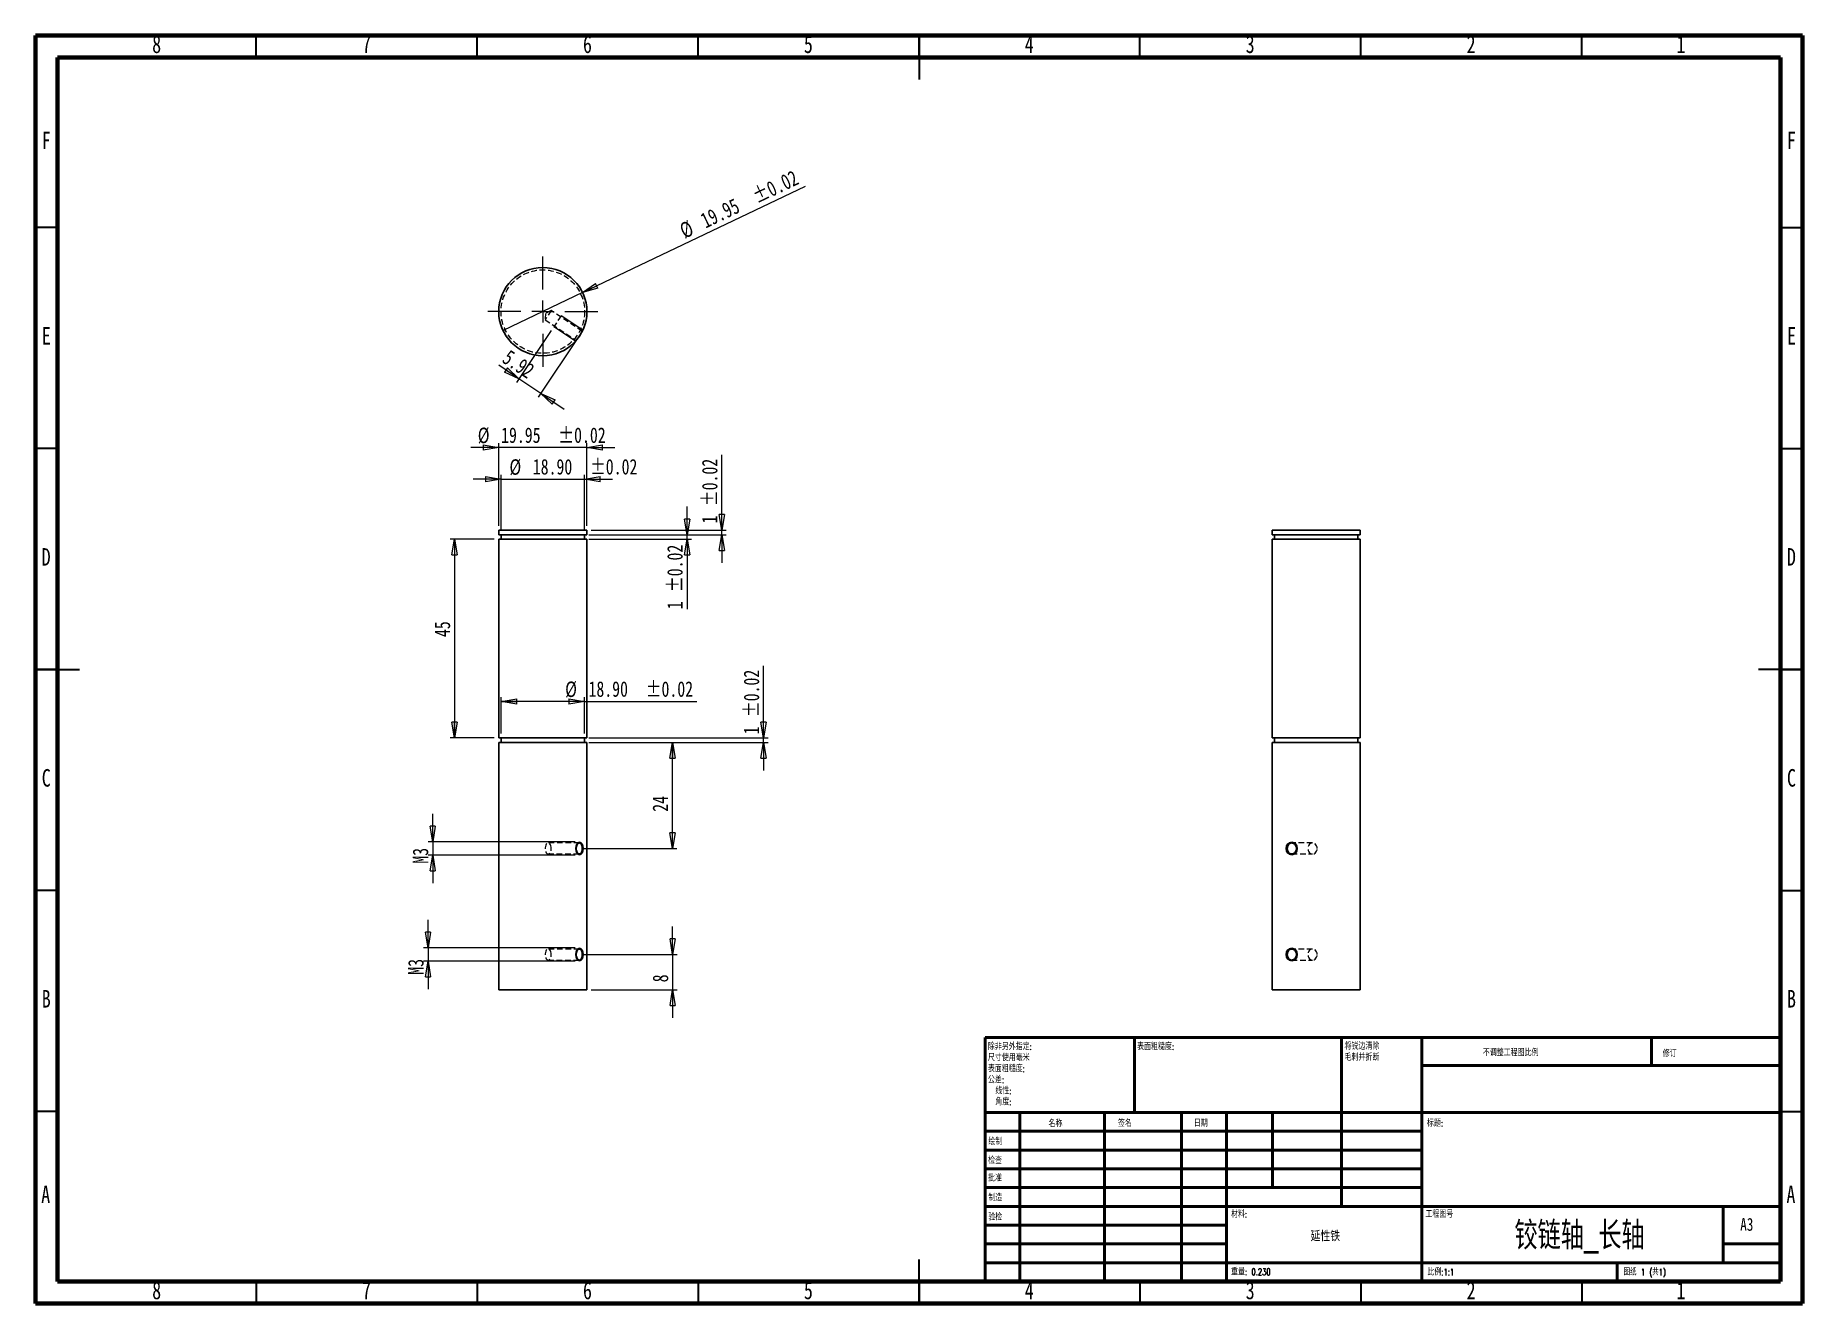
# Model space of a CAD drawing. Header units: millimetres. Extents: x 15 to 415, y 5 to 292.
import ezdxf

# ---------------------------------------------------------------- set-up
doc = ezdxf.new("R2010")
doc.units = ezdxf.units.MM
doc.linetypes.add('HIDDEN', pattern=[1.905, 1.27, -0.635])
doc.styles.add('SLDTEXTSTYLE0', font='TXT', dxfattribs={"width": 0.75})
doc.styles.add('SLDTEXTSTYLE1', font='TXT', dxfattribs={"width": 0.75, "bigfont": 'bigfont'})
doc.styles.add('SLDTEXTSTYLE2', font='TXT', dxfattribs={"width": 0.694444, "bigfont": 'bigfont'})
doc.dimstyles.new('SLDDIMSTYLE0', dxfattribs={"dimtxt": 3.5, "dimasz": 3.556, "dimexe": 0, "dimexo": 0.0625, "dimgap": 0.875, "dimtad": 1, "dimrnd": 1e-09, "dimzin": 12, "dimdsep": 46, "dimtxsty": 'SLDTEXTSTYLE0', "dimblk1": 'CLOSED', "dimblk2": 'CLOSED', "dimsah": 1, "dimcen": 0.09, "dimadec": 0, "dimazin": 3, "dimtol": 1, "dimtp": 0.02, "dimtm": 0.02, "dimtfac": 1, "dimtmove": 0, "dimatfit": 0, "dimldrblk": 'CLOSED', "dimfxl": 1, "dimfrac": 2, "dimtolj": 1, "dimarcsym": 0})
doc.dimstyles.new('SLDDIMSTYLE1', dxfattribs={"dimtxt": 3.5, "dimasz": 3.556, "dimexe": 0, "dimexo": 0.0625, "dimgap": 0.875, "dimtad": 1, "dimrnd": 1e-09, "dimzin": 12, "dimdsep": 46, "dimtxsty": 'SLDTEXTSTYLE0', "dimblk1": 'CLOSED', "dimblk2": 'CLOSED', "dimsah": 1, "dimcen": 0.09, "dimadec": 0, "dimazin": 3, "dimtfac": 1, "dimtofl": 0, "dimtmove": 0, "dimatfit": 3, "dimldrblk": 'CLOSED', "dimfxl": 1, "dimfrac": 2, "dimtolj": 1, "dimtzin": 12, "dimarcsym": 0})
doc.dimstyles.new('SLDDIMSTYLE2', dxfattribs={"dimtxt": 3.5, "dimasz": 3.556, "dimexe": 0, "dimexo": 0.0625, "dimgap": 0.875, "dimtad": 1, "dimrnd": 1e-09, "dimzin": 4, "dimdsep": 46, "dimtxsty": 'SLDTEXTSTYLE0', "dimblk1": 'CLOSED', "dimblk2": 'CLOSED', "dimsah": 1, "dimcen": 0.09, "dimadec": 0, "dimazin": 1, "dimtol": 1, "dimtp": 0.02, "dimtm": 0.02, "dimtfac": 1, "dimtmove": 0, "dimatfit": 0, "dimldrblk": 'CLOSED', "dimfxl": 1, "dimfrac": 2, "dimtolj": 1, "dimarcsym": 0})
doc.dimstyles.new('SLDDIMSTYLE3', dxfattribs={"dimtxt": 3.5, "dimasz": 3.556, "dimexe": 0, "dimexo": 0.0625, "dimgap": 0.875, "dimtad": 1, "dimrnd": 1e-09, "dimzin": 4, "dimdsep": 46, "dimtxsty": 'SLDTEXTSTYLE0', "dimblk1": 'CLOSED', "dimblk2": 'CLOSED', "dimsah": 1, "dimcen": 0.09, "dimadec": 0, "dimazin": 1, "dimtol": 1, "dimtp": 0.02, "dimtm": 0.02, "dimtfac": 1, "dimtofl": 0, "dimtmove": 0, "dimatfit": 3, "dimldrblk": 'CLOSED', "dimfxl": 1, "dimfrac": 2, "dimtolj": 1, "dimarcsym": 0})
doc.dimstyles.new('SLDDIMSTYLE4', dxfattribs={"dimtxt": 3.5, "dimasz": 3.556, "dimexe": 0, "dimexo": 0.0625, "dimgap": 0.875, "dimtad": 1, "dimrnd": 1e-09, "dimzin": 12, "dimdsep": 46, "dimtxsty": 'SLDTEXTSTYLE0', "dimblk1": 'CLOSED', "dimblk2": 'CLOSED', "dimsah": 1, "dimcen": 0.09, "dimadec": 0, "dimazin": 3, "dimtfac": 1, "dimtmove": 0, "dimatfit": 0, "dimldrblk": 'CLOSED', "dimfxl": 1, "dimfrac": 2, "dimtolj": 1, "dimtzin": 12, "dimarcsym": 0})
doc.dimstyles.new('SLDDIMSTYLE5', dxfattribs={"dimtxt": 3.5, "dimasz": 3.556, "dimexe": 0, "dimexo": 0.0625, "dimgap": 0.875, "dimtad": 1, "dimrnd": 1e-09, "dimzin": 12, "dimdsep": 46, "dimtxsty": 'SLDTEXTSTYLE0', "dimblk1": 'NONE', "dimblk2": 'CLOSED', "dimsah": 1, "dimcen": 0, "dimadec": 0, "dimazin": 3, "dimtol": 1, "dimtp": 0.02, "dimtm": 0.02, "dimtfac": 1, "dimtmove": 0, "dimatfit": 3, "dimldrblk": 'NONE', "dimfxl": 1, "dimfrac": 2, "dimtolj": 1, "dimarcsym": 0})

# ---------------------------------------------------------------- blocks, each defined once
blk = doc.blocks.new('SW_NOTE_0')
at = {"color": 0, "linetype": 'Continuous', "lineweight": 0, "char_height": 1.5, "attachment_point": 1, "style": 'SLDTEXTSTYLE1'}
for s, insert in [('\\M+18F9C\\M+194F1另\\M+18A4F\\M+18E77\\M+192E8:', (0, 1.93)), ('\\M+1955C\\M+196CA\\M+19165糙\\M+19378:', (0, -3.07)), ('\\M+18EDA\\M+190A1\\M+18E67\\M+19770\\M+19F7C\\M+195C4', (0, -0.57)), ('\\M+18CF6\\M+18DB7:', (0, -5.57)), ('线\\M+190AB:', (1.69, -8.07)), ('\\M+18A70\\M+19378:', (1.69, -10.57))]:
    blk.add_mtext(s, dxfattribs=dict(at, insert=insert))
blk = doc.blocks.new('SW_NOTE_1')
at = {"color": 0, "linetype": 'Continuous', "lineweight": 0, "char_height": 1.5, "attachment_point": 1, "style": 'SLDTEXTSTYLE1'}
for s, insert in [('\\M+18FAB锐边\\M+190B4\\M+18F9C', (0, 1.93)), ('\\M+196D1\\M+18E68\\M+19BF3\\M+190DC\\M+19266', (0, -0.57))]:
    blk.add_mtext(s, dxfattribs=dict(at, insert=insert))
blk = doc.blocks.new('_Closed')
at = {"color": 0, "linetype": 'ByBlock', "lineweight": -2}
for p, q in [((-1, 0.166667), (0, 0)), ((-1, 0.166667), (-1, -0.166667)), ((0, 0), (-1, -0.166667)), ((0, 0), (-1, 0))]:
    blk.add_line(p, q, dxfattribs=at)
blk = doc.blocks.new('_D')
at = {"color": 7, "linetype": 'Continuous', "lineweight": 18}
for p, q in [((119.88, 198.72), (113.53, 198.72)), ((119.88, 181), (119.88, 199.72)), ((139.83, 198.72), (119.88, 198.72)), ((139.83, 181), (139.83, 199.72)), ((139.83, 198.72), (146.18, 198.72))]:
    blk.add_line(p, q, dxfattribs=at)
at = {"color": 7, "linetype": 'Continuous', "lineweight": 18, "xscale": 3.556, "yscale": 3.556}
blk.add_blockref('_Closed', (119.88, 198.72), dxfattribs=at)
at = {"color": 7, "linetype": 'Continuous', "lineweight": 18, "xscale": 3.556, "yscale": 3.556, "rotation": 180}
blk.add_blockref('_Closed', (139.83, 198.72), dxfattribs=at)
at = {"color": 7, "linetype": 'Continuous', "lineweight": 18, "char_height": 3.5, "attachment_point": 1, "style": 'SLDTEXTSTYLE0'}
for s, insert in [('%%c', (115.14, 203.23)), ('19.95', (120.42, 203.28)), ('±0.02', (133.37, 203.28))]:
    blk.add_mtext(s, dxfattribs=dict(at, insert=insert))
blk = doc.blocks.new('_D_1')
at = {"color": 7, "linetype": 'Continuous', "lineweight": 18}
for p, q in [((170.38, 180), (170.38, 197.06)), ((140.83, 180), (171.38, 180)), ((170.38, 179), (170.38, 180)), ((140.83, 179), (171.38, 179)), ((170.38, 179), (170.38, 172.65))]:
    blk.add_line(p, q, dxfattribs=at)
at = {"color": 7, "linetype": 'Continuous', "lineweight": 18, "xscale": 3.556, "yscale": 3.556}
for p, rotation in [((170.38, 180), 270), ((170.38, 179), 90)]:
    blk.add_blockref('_Closed', p, dxfattribs=dict(at, rotation=rotation))
at = {"color": 7, "linetype": 'Continuous', "lineweight": 18, "char_height": 3.5, "attachment_point": 1, "rotation": 90, "style": 'SLDTEXTSTYLE0'}
for s, insert in [('±0.02', (165.87, 185.47)), ('1', (165.87, 181.57))]:
    blk.add_mtext(s, dxfattribs=dict(at, insert=insert))
blk = doc.blocks.new('_D_2')
at = {"color": 7, "linetype": 'Continuous', "lineweight": 18}
for p, q in [((162.52, 179), (162.52, 185.35)), ((140.31, 179), (163.52, 179)), ((140.31, 178), (163.52, 178)), ((162.52, 178), (162.52, 179)), ((162.52, 178), (162.52, 162.13))]:
    blk.add_line(p, q, dxfattribs=at)
at = {"color": 7, "linetype": 'Continuous', "lineweight": 18, "xscale": 3.556, "yscale": 3.556}
for p, rotation in [((162.52, 179), 270), ((162.52, 178), 90)]:
    blk.add_blockref('_Closed', p, dxfattribs=dict(at, rotation=rotation))
at = {"color": 7, "linetype": 'Continuous', "lineweight": 18, "char_height": 3.5, "attachment_point": 1, "rotation": 90, "style": 'SLDTEXTSTYLE0'}
for s, insert in [('±0.02', (158, 166.03)), ('1', (158, 162.13))]:
    blk.add_mtext(s, dxfattribs=dict(at, insert=insert))
blk = doc.blocks.new('_D_3')
at = {"color": 7, "linetype": 'Continuous', "lineweight": 18}
for p, q in [((118.88, 178), (108.88, 178)), ((109.88, 178), (109.88, 133)), ((118.88, 133), (108.88, 133))]:
    blk.add_line(p, q, dxfattribs=at)
at = {"color": 7, "linetype": 'Continuous', "lineweight": 18, "xscale": 3.556, "yscale": 3.556}
for p, rotation in [((109.88, 178), 90), ((109.88, 133), 270)]:
    blk.add_blockref('_Closed', p, dxfattribs=dict(at, rotation=rotation))
at = {"color": 7, "linetype": 'Continuous', "lineweight": 18, "insert": (105.37, 155.84), "char_height": 3.5, "attachment_point": 1, "rotation": 90, "style": 'SLDTEXTSTYLE0'}
blk.add_mtext('45', dxfattribs=at)
blk = doc.blocks.new('_D_4')
at = {"color": 7, "linetype": 'Continuous', "lineweight": 18}
for p, q in [((179.83, 133), (179.83, 149.32)), ((140.31, 133), (180.83, 133)), ((140.31, 132), (180.83, 132)), ((179.83, 132), (179.83, 133)), ((179.83, 132), (179.83, 125.65))]:
    blk.add_line(p, q, dxfattribs=at)
at = {"color": 7, "linetype": 'Continuous', "lineweight": 18, "xscale": 3.556, "yscale": 3.556}
for p, rotation in [((179.83, 133), 270), ((179.83, 132), 90)]:
    blk.add_blockref('_Closed', p, dxfattribs=dict(at, rotation=rotation))
at = {"color": 7, "linetype": 'Continuous', "lineweight": 18, "char_height": 3.5, "attachment_point": 1, "rotation": 90, "style": 'SLDTEXTSTYLE0'}
for s, insert in [('±0.02', (175.32, 137.73)), ('1', (175.32, 133.83))]:
    blk.add_mtext(s, dxfattribs=dict(at, insert=insert))
blk = doc.blocks.new('_D_5')
at = {"color": 7, "linetype": 'Continuous', "lineweight": 18}
for p, q in [((120.41, 180), (120.41, 192.56)), ((139.31, 180), (139.31, 192.56)), ((120.41, 191.56), (114.06, 191.56)), ((120.41, 191.56), (139.31, 191.56)), ((139.31, 191.56), (145.66, 191.56))]:
    blk.add_line(p, q, dxfattribs=at)
at = {"color": 7, "linetype": 'Continuous', "lineweight": 18, "xscale": 3.556, "yscale": 3.556}
blk.add_blockref('_Closed', (120.41, 191.56), dxfattribs=at)
at = {"color": 7, "linetype": 'Continuous', "lineweight": 18, "xscale": 3.556, "yscale": 3.556, "rotation": 180}
blk.add_blockref('_Closed', (139.31, 191.56), dxfattribs=at)
at = {"color": 7, "linetype": 'Continuous', "lineweight": 18, "char_height": 3.5, "attachment_point": 1, "style": 'SLDTEXTSTYLE0'}
for s, insert in [('%%c', (122.31, 196.07)), ('18.90', (127.59, 196.13)), ('±0.02', (140.54, 196.13))]:
    blk.add_mtext(s, dxfattribs=dict(at, insert=insert))
blk = doc.blocks.new('_D_6')
at = {"color": 7, "linetype": 'Continuous', "lineweight": 18}
for p, q in [((120.41, 134), (120.41, 142.27)), ((139.31, 141.27), (120.41, 141.27)), ((139.31, 134), (139.31, 142.27)), ((139.31, 141.27), (164.75, 141.27))]:
    blk.add_line(p, q, dxfattribs=at)
at = {"color": 7, "linetype": 'Continuous', "lineweight": 18, "xscale": 3.556, "yscale": 3.556, "rotation": 180}
blk.add_blockref('_Closed', (120.41, 141.27), dxfattribs=at)
at = {"color": 7, "linetype": 'Continuous', "lineweight": 18, "xscale": 3.556, "yscale": 3.556}
blk.add_blockref('_Closed', (139.31, 141.27), dxfattribs=at)
at = {"color": 7, "linetype": 'Continuous', "lineweight": 18, "char_height": 3.5, "attachment_point": 1, "style": 'SLDTEXTSTYLE0'}
for s, insert in [('%%c', (134.92, 145.78)), ('18.90', (140.2, 145.83)), ('±0.02', (153.15, 145.83))]:
    blk.add_mtext(s, dxfattribs=dict(at, insert=insert))
blk = doc.blocks.new('_D_7')
at = {"color": 7, "linetype": 'Continuous', "lineweight": 18}
for p, q in [((140.83, 132), (160.22, 132)), ((159.22, 108), (159.22, 132)), ((139.15, 108), (160.22, 108))]:
    blk.add_line(p, q, dxfattribs=at)
at = {"color": 7, "linetype": 'Continuous', "lineweight": 18, "xscale": 3.556, "yscale": 3.556}
for p, rotation in [((159.22, 132), 90), ((159.22, 108), 270)]:
    blk.add_blockref('_Closed', p, dxfattribs=dict(at, rotation=rotation))
at = {"color": 7, "linetype": 'Continuous', "lineweight": 18, "insert": (154.7, 116.31), "char_height": 3.5, "attachment_point": 1, "rotation": 90, "style": 'SLDTEXTSTYLE0'}
blk.add_mtext('24', dxfattribs=at)
blk = doc.blocks.new('_D_8')
at = {"color": 7, "linetype": 'Continuous', "lineweight": 18}
for p, q in [((104.93, 109.5), (104.93, 115.85)), ((137.15, 109.5), (103.93, 109.5)), ((104.93, 109.5), (104.93, 106.5)), ((137.15, 106.5), (103.93, 106.5)), ((104.93, 106.5), (104.93, 100.15))]:
    blk.add_line(p, q, dxfattribs=at)
at = {"color": 7, "linetype": 'Continuous', "lineweight": 18, "xscale": 3.556, "yscale": 3.556}
for p, rotation in [((104.93, 109.5), 270), ((104.93, 106.5), 90)]:
    blk.add_blockref('_Closed', p, dxfattribs=dict(at, rotation=rotation))
at = {"color": 7, "linetype": 'Continuous', "lineweight": 18, "insert": (100.41, 104.56), "char_height": 3.5, "attachment_point": 1, "rotation": 90, "style": 'SLDTEXTSTYLE0'}
blk.add_mtext('M3', dxfattribs=at)
blk = doc.blocks.new('_D_9')
at = {"color": 7, "linetype": 'Continuous', "lineweight": 18}
for p, q in [((103.88, 85.5), (103.88, 91.85)), ((137.15, 85.5), (102.88, 85.5)), ((103.88, 85.5), (103.88, 82.5)), ((137.15, 82.5), (102.88, 82.5)), ((103.88, 82.5), (103.88, 76.15))]:
    blk.add_line(p, q, dxfattribs=at)
at = {"color": 7, "linetype": 'Continuous', "lineweight": 18, "xscale": 3.556, "yscale": 3.556}
for p, rotation in [((103.88, 85.5), 270), ((103.88, 82.5), 90)]:
    blk.add_blockref('_Closed', p, dxfattribs=dict(at, rotation=rotation))
at = {"color": 7, "linetype": 'Continuous', "lineweight": 18, "insert": (99.37, 79.43), "char_height": 3.5, "attachment_point": 1, "rotation": 90, "style": 'SLDTEXTSTYLE0'}
blk.add_mtext('M3', dxfattribs=at)
blk = doc.blocks.new('_D_10')
at = {"color": 7, "linetype": 'Continuous', "lineweight": 18}
for p, q in [((159.24, 84), (159.24, 90.35)), ((139.15, 84), (160.24, 84)), ((159.24, 84), (159.24, 76)), ((140.83, 76), (160.24, 76)), ((159.24, 76), (159.24, 69.65))]:
    blk.add_line(p, q, dxfattribs=at)
at = {"color": 7, "linetype": 'Continuous', "lineweight": 18, "xscale": 3.556, "yscale": 3.556}
for p, rotation in [((159.24, 84), 270), ((159.24, 76), 90)]:
    blk.add_blockref('_Closed', p, dxfattribs=dict(at, rotation=rotation))
at = {"color": 7, "linetype": 'Continuous', "lineweight": 18, "insert": (154.73, 77.71), "char_height": 3.5, "attachment_point": 1, "rotation": 90, "style": 'SLDTEXTSTYLE0'}
blk.add_mtext('8', dxfattribs=at)
blk = doc.blocks.new('_D_11')
at = {"color": 7, "linetype": 'Continuous', "lineweight": 18}
for q in [(189.29, 257.9), (120.86, 225.19)]:
    blk.add_line((138.86, 233.79), q, dxfattribs=at)
at = {"color": 7, "linetype": 'Continuous', "lineweight": 18, "xscale": 3.556, "yscale": 3.556, "rotation": 205.5458358499}
blk.add_blockref('_Closed', (138.86, 233.79, -52), dxfattribs=at)
at = {"color": 7, "linetype": 'Continuous', "lineweight": 18, "char_height": 3.5, "attachment_point": 1, "rotation": 25.5458, "style": 'SLDTEXTSTYLE0'}
for s, insert in [('±0.02', (176.87, 257.01)), ('19.95', (165.18, 251.43)), ('%%c', (160.44, 249.1))]:
    blk.add_mtext(s, dxfattribs=dict(at, insert=insert))
blk = doc.blocks.new('_None')
blk = doc.blocks.new('_D_12')
at = {"color": 7, "linetype": 'Continuous', "lineweight": 18}
for p, q in [((131.77, 225.2), (123.9, 213.44)), ((138.22, 224.2), (128.83, 210.14)), ((124.46, 214.27), (119.87, 217.33)), ((129.38, 210.98), (124.46, 214.27)), ((129.38, 210.98), (134.66, 207.44))]:
    blk.add_line(p, q, dxfattribs=at)
at = {"color": 7, "linetype": 'Continuous', "lineweight": 18, "xscale": 3.556, "yscale": 3.556}
for p, rotation in [((124.46, 214.27, -52), 326.2228592777), ((129.38, 210.98, -52), 146.2228592777)]:
    blk.add_blockref('_Closed', p, dxfattribs=dict(at, rotation=rotation))
at = {"color": 7, "linetype": 'Continuous', "lineweight": 18, "insert": (122.38, 221.08), "char_height": 3.5, "attachment_point": 1, "rotation": 326.2229, "style": 'SLDTEXTSTYLE0'}
blk.add_mtext('5.92', dxfattribs=at)
blk = doc.blocks.new('SW_CENTERMARKSYMBOL_0')
at = {"color": 0, "linetype": 'Continuous', "lineweight": 0}
for p, q in [((0, 5), (0, 12.475)), ((-5, 0), (-12.475, 0)), ((0, 0), (-2.5, 0)), ((0, 0), (0, 2.5)), ((0, 0), (0, -2.5)), ((0, 0), (2.5, 0)), ((5, 0), (12.475, 0)), ((0, -5), (0, -12.475))]:
    blk.add_line(p, q, dxfattribs=at)

msp = doc.modelspace()

# ---------------------------------------------------------------- linework, layer by layer
at = {"color": 7, "linetype": 'Continuous', "lineweight": 70}
for p, q in [((15, 5), (15, 292)), ((15, 292), (415, 292)), ((415, 292), (415, 5)), ((20, 10), (20, 287)), ((20, 287), (410, 287)), ((410, 287), (410, 10)), ((410, 10), (20, 10)), ((415, 5), (15, 5))]:
    msp.add_line(p, q, dxfattribs=at)
at = {"color": 7, "linetype": 'Continuous', "lineweight": 35}
for p, q in [((65, 287), (65, 292)), ((115, 287), (115, 292)), ((165, 287), (165, 292)), ((215, 292), (215, 282)), ((215, 287), (215, 292)), ((265, 287), (265, 292)), ((315, 287), (315, 292)), ((365, 287), (365, 292)), ((20, 248.5), (15, 248.5)), ((410, 248.5), (415, 248.5)), ((20, 198.5), (15, 198.5)), ((410, 198.5), (415, 198.5)), ((15, 148.5), (25, 148.5)), ((20, 148.5), (15, 148.5)), ((415, 148.5), (405, 148.5)), ((410, 148.5), (415, 148.5)), ((20, 98.5), (15, 98.5)), ((410, 98.5), (415, 98.5)), ((20, 48.5), (15, 48.5)), ((410, 48.5), (415, 48.5)), ((215, 5), (215, 15)), ((65, 10), (65, 5)), ((115, 10), (115, 5)), ((165, 10), (165, 5)), ((215, 10), (215, 5)), ((265, 10), (265, 5)), ((315, 10), (315, 5)), ((365, 10), (365, 5))]:
    msp.add_line(p, q, dxfattribs=at)
at = {"color": 7, "linetype": 'HIDDEN', "lineweight": 18}
for p, q in [((131.78, 229.709), (130.39, 227.631)), ((130.461, 229.088), (130.39, 227.631)), ((131.78, 229.709), (130.461, 229.088)), ((138.78, 225.027), (131.78, 229.709)), ((133.997, 228.527), (132.329, 226.033)), ((133.997, 228.527), (132.329, 226.033)), ((130.39, 227.631), (137.392, 222.948)), ((138.15, 109.251), (131.085, 109.251)), ((304.082, 109.251), (299.356, 109.251)), ((131.085, 106.751), (138.149, 106.751)), ((299.357, 106.751), (304.082, 106.751)), ((138.15, 85.251), (131.085, 85.251)), ((304.082, 85.251), (299.356, 85.251)), ((131.085, 82.751), (138.149, 82.751)), ((299.357, 82.751), (304.082, 82.751))]:
    msp.add_line(p, q, dxfattribs=at)
at = {"color": 7, "linetype": 'Continuous', "lineweight": 18}
for p, q in [((138.89, 225.254), (133.997, 228.527)), ((138.89, 225.254), (133.997, 228.527)), ((137.222, 222.761), (132.329, 226.033)), ((137.222, 222.761), (132.329, 226.033))]:
    msp.add_line(p, q, dxfattribs=at)
at = {"color": 7, "linetype": 'Continuous', "lineweight": 25}
for p, q in [((119.884, 180.001), (119.884, 179.001)), ((119.884, 180.001), (129.859, 180.001)), ((129.859, 180.001), (139.834, 180.001)), ((139.834, 179.001), (139.834, 180.001)), ((294.927, 180.001), (294.927, 179.001)), ((294.927, 180.001), (314.877, 180.001)), ((314.877, 179.001), (314.877, 180.001)), ((119.884, 179.001), (129.859, 179.001)), ((119.884, 178.001), (119.884, 133.001)), ((119.884, 178.001), (129.859, 178.001)), ((120.409, 179.001), (120.409, 178.001)), ((129.859, 179.001), (139.834, 179.001)), ((129.859, 178.001), (139.834, 178.001)), ((139.309, 178.001), (139.309, 179.001)), ((139.834, 133.001), (139.834, 178.001)), ((294.927, 179.001), (314.877, 179.001)), ((294.927, 178.001), (294.927, 133.001)), ((294.927, 178.001), (314.877, 178.001)), ((295.452, 179.001), (295.452, 178.001)), ((314.352, 178.001), (314.352, 179.001)), ((314.877, 133.001), (314.877, 178.001)), ((119.884, 133.001), (129.859, 133.001)), ((119.884, 132.001), (119.884, 76.001)), ((119.884, 132.001), (129.859, 132.001)), ((120.409, 133.001), (120.409, 132.001)), ((129.859, 133.001), (139.834, 133.001)), ((129.859, 132.001), (139.834, 132.001)), ((139.309, 132.001), (139.309, 133.001)), ((139.834, 76.001), (139.834, 132.001)), ((294.927, 133.001), (314.877, 133.001)), ((294.927, 132.001), (294.927, 76.001)), ((294.927, 132.001), (314.877, 132.001)), ((295.452, 133.001), (295.452, 132.001)), ((314.352, 132.001), (314.352, 133.001)), ((314.877, 76.001), (314.877, 132.001)), ((119.884, 76.001), (129.859, 76.001)), ((129.859, 76.001), (139.834, 76.001)), ((294.927, 76.001), (314.877, 76.001))]:
    msp.add_line(p, q, dxfattribs=at)
at = {"color": 7, "linetype": 'Continuous', "lineweight": 50}
for p, q in [((230, 65.25), (410, 65.25)), ((230, 65.25), (230, 10)), ((263.8, 48.25), (263.8, 65.25)), ((310.6, 65.25), (310.6, 27)), ((328.8, 65.25), (328.8, 10)), ((380.8, 58.875), (380.8, 65.25)), ((410, 58.875), (328.8, 58.875)), ((410, 48.25), (230, 48.25)), ((237.8, 48.25), (237.8, 10)), ((256.991, 48.25), (256.991, 10)), ((274.399, 48.25), (274.399, 10)), ((284.6, 10), (284.6, 48.25)), ((295, 31.25), (295, 48.25)), ((328.8, 44), (230, 44)), ((328.8, 39.75), (230, 39.75)), ((328.8, 35.5), (230, 35.5)), ((328.8, 31.25), (230, 31.25)), ((284.6, 27), (230, 27)), ((284.6, 27), (410, 27)), ((397, 14.25), (397, 27)), ((284.6, 22.75), (230, 22.75)), ((284.6, 18.5), (230, 18.5)), ((410, 18.5), (397, 18.5)), ((230, 14.25), (410, 14.25)), ((373, 10), (373, 14.25))]:
    msp.add_line(p, q, dxfattribs=at)
at = {"color": 7, "linetype": 'HIDDEN', "lineweight": 18, "flags": 128}
for points in [[(131.78, 108.001), (131.758, 108.312), (131.694, 108.603), (131.592, 108.857), (131.458, 109.056), (131.3, 109.19), (131.129, 109.249), (130.955, 109.229), (130.789, 109.132), (130.642, 108.964), (130.523, 108.736), (130.439, 108.461), (130.396, 108.158), (130.396, 107.844), (130.439, 107.541), (130.523, 107.266), (130.642, 107.038), (130.789, 106.87), (130.955, 106.773), (131.129, 106.753), (131.3, 106.812), (131.458, 106.946), (131.592, 107.145), (131.694, 107.399), (131.758, 107.69), (131.78, 108.001)], [(305.121, 108.001), (305.088, 108.312), (304.992, 108.603), (304.839, 108.857), (304.638, 109.056), (304.403, 109.19), (304.147, 109.249), (303.887, 109.229), (303.639, 109.132), (303.419, 108.964), (303.241, 108.736), (303.116, 108.461), (303.051, 108.158), (303.051, 107.844), (303.116, 107.541), (303.241, 107.266), (303.419, 107.038), (303.639, 106.87), (303.887, 106.773), (304.147, 106.753), (304.403, 106.812), (304.638, 106.946), (304.839, 107.145), (304.992, 107.399), (305.088, 107.69), (305.121, 108.001)], [(131.78, 84.001), (131.758, 84.312), (131.694, 84.603), (131.592, 84.857), (131.458, 85.056), (131.3, 85.19), (131.129, 85.249), (130.955, 85.229), (130.789, 85.132), (130.642, 84.964), (130.523, 84.736), (130.439, 84.461), (130.396, 84.158), (130.396, 83.844), (130.439, 83.541), (130.523, 83.266), (130.642, 83.038), (130.789, 82.87), (130.955, 82.773), (131.129, 82.753), (131.3, 82.812), (131.458, 82.946), (131.592, 83.145), (131.694, 83.399), (131.758, 83.69), (131.78, 84.001)], [(305.121, 84.001), (305.088, 84.312), (304.992, 84.603), (304.839, 84.857), (304.638, 85.056), (304.403, 85.19), (304.147, 85.249), (303.887, 85.229), (303.639, 85.132), (303.419, 84.964), (303.241, 84.736), (303.116, 84.461), (303.051, 84.158), (303.051, 83.844), (303.116, 83.541), (303.241, 83.266), (303.419, 83.038), (303.639, 82.87), (303.887, 82.773), (304.147, 82.753), (304.403, 82.812), (304.638, 82.946), (304.839, 83.145), (304.992, 83.399), (305.088, 83.69), (305.121, 84.001)]]:
    msp.add_lwpolyline(points, dxfattribs=at)
at = {"color": 7, "linetype": 'Continuous', "lineweight": 18, "flags": 128}
for points in [[(138.151, 109.501), (138.47, 109.387), (138.74, 109.062), (138.921, 108.575), (138.984, 108.001), (138.921, 107.427), (138.74, 106.94), (138.47, 106.615), (138.151, 106.501), (137.831, 106.615), (137.561, 106.94), (137.38, 107.427), (137.317, 108.001), (137.38, 108.575), (137.561, 109.062), (137.831, 109.387), (138.151, 109.501)], [(299.356, 109.501), (299.833, 109.387), (300.238, 109.062), (300.508, 108.575), (300.603, 108.001), (300.508, 107.427), (300.238, 106.94), (299.833, 106.615), (299.356, 106.501), (298.879, 106.615), (298.474, 106.94), (298.204, 107.427), (298.109, 108.001), (298.204, 108.575), (298.474, 109.062), (298.879, 109.387), (299.356, 109.501)], [(138.151, 82.501), (137.831, 82.615), (137.561, 82.94), (137.38, 83.427), (137.317, 84.001), (137.38, 84.575), (137.561, 85.062), (137.831, 85.387), (138.151, 85.501), (138.47, 85.387), (138.74, 85.062), (138.921, 84.575), (138.984, 84.001), (138.921, 83.427), (138.74, 82.94), (138.47, 82.615), (138.151, 82.501)], [(299.356, 82.501), (298.879, 82.615), (298.474, 82.94), (298.204, 83.427), (298.109, 84.001), (298.204, 84.575), (298.474, 85.062), (298.879, 85.387), (299.356, 85.501), (299.833, 85.387), (300.238, 85.062), (300.508, 84.575), (300.603, 84.001), (300.508, 83.427), (300.238, 82.94), (299.833, 82.615), (299.356, 82.501)]]:
    msp.add_lwpolyline(points, dxfattribs=at)
at = {"color": 7, "linetype": 'Continuous', "lineweight": 25}
msp.add_circle((129.859, 229.49), 9.975, dxfattribs=at)
at = {"color": 7, "linetype": 'HIDDEN', "lineweight": 18}
msp.add_circle((129.859, 229.49), 9.45, dxfattribs=at)
at = {"color": 7, "linetype": 'Continuous', "lineweight": 25}
for points in [[(138.78, 108.001), (138.78, 107.836), (138.766, 107.673), (138.708, 107.371), (138.665, 107.232), (138.554, 107.002), (138.485, 106.909), (138.33, 106.784), (138.242, 106.751), (138.106, 106.751), (138.059, 106.759), (137.966, 106.791), (137.92, 106.815), (137.785, 106.909), (137.7, 107), (137.553, 107.233), (137.494, 107.371), (137.432, 107.598), (137.417, 107.676), (137.396, 107.836), (137.39, 107.919), (137.39, 108.164), (137.412, 108.328), (137.493, 108.629), (137.553, 108.769), (137.698, 108.999), (137.784, 109.092), (137.964, 109.218), (138.058, 109.251), (138.242, 109.251), (138.329, 109.219), (138.485, 109.093), (138.553, 109.001), (138.665, 108.77), (138.708, 108.631), (138.765, 108.331), (138.78, 108.166), (138.78, 108.001)], [(300.439, 108.001), (300.439, 107.836), (300.409, 107.673), (300.297, 107.371), (300.214, 107.232), (300.011, 107.002), (299.89, 106.909), (299.631, 106.784), (299.492, 106.751), (299.289, 106.751), (299.22, 106.759), (299.089, 106.791), (299.026, 106.815), (298.843, 106.909), (298.735, 107), (298.552, 107.233), (298.482, 107.371), (298.41, 107.598), (298.391, 107.676), (298.367, 107.836), (298.361, 107.919), (298.361, 108.164), (298.386, 108.328), (298.481, 108.629), (298.553, 108.769), (298.733, 108.999), (298.842, 109.092), (299.085, 109.218), (299.218, 109.251), (299.493, 109.251), (299.63, 109.219), (299.889, 109.093), (300.01, 109.001), (300.213, 108.77), (300.297, 108.631), (300.409, 108.331), (300.439, 108.166), (300.439, 108.001)], [(138.78, 84.001), (138.78, 83.836), (138.766, 83.673), (138.708, 83.371), (138.665, 83.232), (138.554, 83.002), (138.485, 82.909), (138.33, 82.784), (138.242, 82.751), (138.106, 82.751), (138.059, 82.759), (137.966, 82.791), (137.92, 82.815), (137.785, 82.909), (137.7, 83), (137.553, 83.233), (137.494, 83.371), (137.432, 83.598), (137.417, 83.676), (137.396, 83.836), (137.39, 83.919), (137.39, 84.164), (137.412, 84.328), (137.493, 84.629), (137.553, 84.769), (137.698, 84.999), (137.784, 85.092), (137.964, 85.218), (138.058, 85.251), (138.242, 85.251), (138.329, 85.219), (138.485, 85.093), (138.553, 85.001), (138.665, 84.77), (138.708, 84.631), (138.765, 84.331), (138.78, 84.166), (138.78, 84.001)], [(300.439, 84.001), (300.439, 83.836), (300.409, 83.673), (300.297, 83.371), (300.214, 83.232), (300.011, 83.002), (299.89, 82.909), (299.631, 82.784), (299.492, 82.751), (299.289, 82.751), (299.22, 82.759), (299.089, 82.791), (299.026, 82.815), (298.843, 82.909), (298.735, 83), (298.552, 83.233), (298.482, 83.371), (298.41, 83.598), (298.391, 83.676), (298.367, 83.836), (298.361, 83.919), (298.361, 84.164), (298.386, 84.328), (298.481, 84.629), (298.553, 84.769), (298.733, 84.999), (298.842, 85.092), (299.085, 85.218), (299.218, 85.251), (299.493, 85.251), (299.63, 85.219), (299.889, 85.093), (300.01, 85.001), (300.213, 84.77), (300.297, 84.631), (300.409, 84.331), (300.439, 84.166), (300.439, 84.001)]]:
    msp.add_open_spline(points, degree=3, knots=[0, 0, 0, 0, 0.0625, 0.0625, 0.125, 0.125, 0.1875, 0.1875, 0.25, 0.25, 0.28125, 0.28125, 0.3125, 0.3125, 0.375, 0.375, 0.4375, 0.4375, 0.46875, 0.46875, 0.5, 0.5, 0.5625, 0.5625, 0.625, 0.625, 0.6875, 0.6875, 0.75, 0.75, 0.8125, 0.8125, 0.875, 0.875, 0.9375, 0.9375, 1, 1, 1, 1], dxfattribs=at)

# ---------------------------------------------------------------- block references
at = {"color": 7, "linetype": 'Continuous', "lineweight": 0}
for name, p in [('SW_CENTERMARKSYMBOL_0', (129.859, 229.49)), ('SW_NOTE_0', (230.594, 61.987)), ('SW_NOTE_1', (311.309, 62.069))]:
    msp.add_blockref(name, p, dxfattribs=at)

# ---------------------------------------------------------------- texts
for s, insert, char_height, attachment_point, style in [('8', (42.46, 291.968), 3.969, 2, 'SLDTEXTSTYLE0'), ('7', (89.96, 291.968), 3.969, 2, 'SLDTEXTSTYLE0'), ('6', (139.96, 291.968), 3.969, 2, 'SLDTEXTSTYLE0'), ('5', (189.96, 291.968), 3.969, 2, 'SLDTEXTSTYLE0'), ('4', (239.96, 291.968), 3.969, 2, 'SLDTEXTSTYLE0'), ('3', (289.96, 291.968), 3.969, 2, 'SLDTEXTSTYLE0'), ('2', (339.96, 291.968), 3.969, 2, 'SLDTEXTSTYLE0'), ('1', (387.46, 291.968), 3.969, 2, 'SLDTEXTSTYLE0'), ('F', (17.458, 270.218), 3.969, 2, 'SLDTEXTSTYLE0'), ('F', (412.458, 270.218), 3.969, 2, 'SLDTEXTSTYLE0'), ('E', (17.508, 225.968), 3.969, 2, 'SLDTEXTSTYLE0'), ('E', (412.508, 225.968), 3.969, 2, 'SLDTEXTSTYLE0'), ('D', (17.453, 175.968), 3.969, 2, 'SLDTEXTSTYLE0'), ('D', (412.453, 175.968), 3.969, 2, 'SLDTEXTSTYLE0'), ('C', (17.459, 125.968), 3.969, 2, 'SLDTEXTSTYLE0'), ('C', (412.459, 125.968), 3.969, 2, 'SLDTEXTSTYLE0'), ('B', (17.471, 75.968), 3.969, 2, 'SLDTEXTSTYLE0'), ('B', (412.471, 75.968), 3.969, 2, 'SLDTEXTSTYLE0'), ('\\M+1955C\\M+196CA\\M+19165糙\\M+19378:', (264.371, 63.919), 1.5, 1, 'SLDTEXTSTYLE1'), ('\\M+19573调\\M+190AE\\M+18D48\\M+192F6图\\M+194E4\\M+197E1', (342.615, 62.533), 1.5, 1, 'SLDTEXTSTYLE1'), ('\\M+18F43订', (383.328, 62.335), 1.5, 1, 'SLDTEXTSTYLE1'), ('\\M+196BC\\M+18FCC', (244.322, 46.501), 1.5, 1, 'SLDTEXTSTYLE1'), ('签\\M+196BC', (260.034, 46.562), 1.5, 1, 'SLDTEXTSTYLE1'), ('\\M+193FA\\M+18AFA', (277.215, 46.576), 1.5, 1, 'SLDTEXTSTYLE1'), ('标题:', (329.956, 46.576), 1.5, 1, 'SLDTEXTSTYLE1'), ('绘\\M+190A7', (230.685, 42.43), 1.5, 1, 'SLDTEXTSTYLE1'), ('检查', (230.624, 38.154), 1.5, 1, 'SLDTEXTSTYLE1'), ('\\M+194E1\\M+18F79', (230.622, 34.177), 1.5, 1, 'SLDTEXTSTYLE1'), ('A', (17.34, 31.718), 3.969, 2, 'SLDTEXTSTYLE0'), ('\\M+190A7\\M+191A2', (230.682, 29.734), 1.5, 1, 'SLDTEXTSTYLE1'), ('A', (412.34, 31.718), 3.969, 2, 'SLDTEXTSTYLE0'), ('验检', (230.677, 25.35), 1.5, 1, 'SLDTEXTSTYLE1'), ('\\M+18DDE\\M+197BF:', (285.646, 25.986), 1.5, 1, 'SLDTEXTSTYLE1'), ('\\M+18D48\\M+192F6图\\M+18D86', (329.629, 25.986), 1.5, 1, 'SLDTEXTSTYLE1'), ('铰链轴_长轴', (364.504, 23.607), 6.35, 2, 'SLDTEXTSTYLE1'), ('A3', (400.871, 24.406), 2.9104, 1, 'SLDTEXTSTYLE0'), ('\\M+18984\\M+190AB铁', (306.967, 21.486), 2.38125, 2, 'SLDTEXTSTYLE1'), ('\\M+18F64\\M+197CA: 0.230', (285.618, 12.949), 1.4986, 1, 'SLDTEXTSTYLE1'), ('\\M+194E4\\M+197E1:1:1', (330.074, 12.9), 1.5, 1, 'SLDTEXTSTYLE1'), ('图纸 1 (\\M+18BA41)', (374.478, 12.9), 1.5, 1, 'SLDTEXTSTYLE2'), ('8', (42.46, 9.968), 3.969, 2, 'SLDTEXTSTYLE0'), ('7', (89.96, 9.968), 3.969, 2, 'SLDTEXTSTYLE0'), ('6', (139.96, 9.968), 3.969, 2, 'SLDTEXTSTYLE0'), ('5', (189.96, 9.968), 3.969, 2, 'SLDTEXTSTYLE0'), ('4', (239.96, 9.968), 3.969, 2, 'SLDTEXTSTYLE0'), ('3', (289.96, 9.968), 3.969, 2, 'SLDTEXTSTYLE0'), ('2', (339.96, 9.968), 3.969, 2, 'SLDTEXTSTYLE0'), ('1', (387.46, 9.968), 3.969, 2, 'SLDTEXTSTYLE0')]:
    msp.add_mtext(s, dxfattribs=dict(at, insert=insert, char_height=char_height, attachment_point=attachment_point, style=style))

# ---------------------------------------------------------------- dimensions: what is measured, and where the dimension line sits
at = {"color": 7, "linetype": 'Continuous', "lineweight": 18}
dim = msp.add_diameter_dim_2p(p1=(120.859, 225.188), p2=(138.859, 233.792), dimstyle='SLDDIMSTYLE5', dxfattribs=at)
dim.commit()
dim.dimension.update_dxf_attribs({"geometry": '_D_11', "text_midpoint": (175.909, 251.5), "dimtype": 163})
for base, p1, p2, angle, dimstyle, picture, middle in [((124.46, 214.267), (138.78, 225.027), (132.329, 226.033), 326.22286, 'SLDDIMSTYLE4', '_D_12', (123.635, 214.819)), ((170.385, 180.001), (139.834, 179.001), (139.834, 180.001), 90, 'SLDDIMSTYLE0', '_D_1', (170.385, 189.313)), ((162.517, 179.001), (139.309, 178.001), (139.309, 179.001), 90, 'SLDDIMSTYLE0', '_D_2', (162.517, 169.879)), ((109.884, 133.001), (119.884, 178.001), (119.884, 133.001), 90, 'SLDDIMSTYLE1', '_D_3', (109.884, 158.425)), ((179.834, 133.001), (139.309, 132.001), (139.309, 133.001), 90, 'SLDDIMSTYLE0', '_D_4', (179.834, 141.576)), ((159.216, 132.001), (138.151, 108.001), (139.834, 132.001), 90, 'SLDDIMSTYLE1', '_D_7', (159.216, 118.898)), ((159.237, 76.001), (138.151, 84.001), (139.834, 76.001), 90, 'SLDDIMSTYLE4', '_D_10', (159.237, 79.007))]:
    dim = msp.add_linear_dim(base=base, p1=p1, p2=p2, angle=angle, dimstyle=dimstyle, dxfattribs=at)
    dim.commit()
    dim.dimension.update_dxf_attribs({"geometry": picture, "text_midpoint": middle, "dimtype": 160})
for base, p1, p2, dimstyle, picture, middle in [((119.884, 198.719), (139.834, 180.001), (119.884, 180.001), 'SLDDIMSTYLE0', '_D', (130.053, 198.719)), ((139.309, 191.562), (120.409, 179.001), (139.309, 179.001), 'SLDDIMSTYLE2', '_D_5', (137.221, 191.562)), ((120.409, 141.269), (139.309, 133.001), (120.409, 133.001), 'SLDDIMSTYLE3', '_D_6', (149.834, 141.269))]:
    dim = msp.add_linear_dim(base=base, p1=p1, p2=p2, text='%%c<>', dimstyle=dimstyle, dxfattribs=at)
    dim.commit()
    dim.dimension.update_dxf_attribs({"geometry": picture, "text_midpoint": middle, "dimtype": 160})
for base, p1, p2, picture, middle in [((104.926, 106.501), (138.151, 109.501), (138.151, 106.501), '_D_8', (104.926, 107.996)), ((103.884, 82.501), (138.151, 85.501), (138.151, 82.501), '_D_9', (103.884, 82.867))]:
    dim = msp.add_linear_dim(base=base, p1=p1, p2=p2, angle=90, text='M3', dimstyle='SLDDIMSTYLE4', dxfattribs=at)
    dim.commit()
    dim.dimension.update_dxf_attribs({"geometry": picture, "text_midpoint": middle, "dimtype": 160})

doc.saveas('drawing.dxf')
